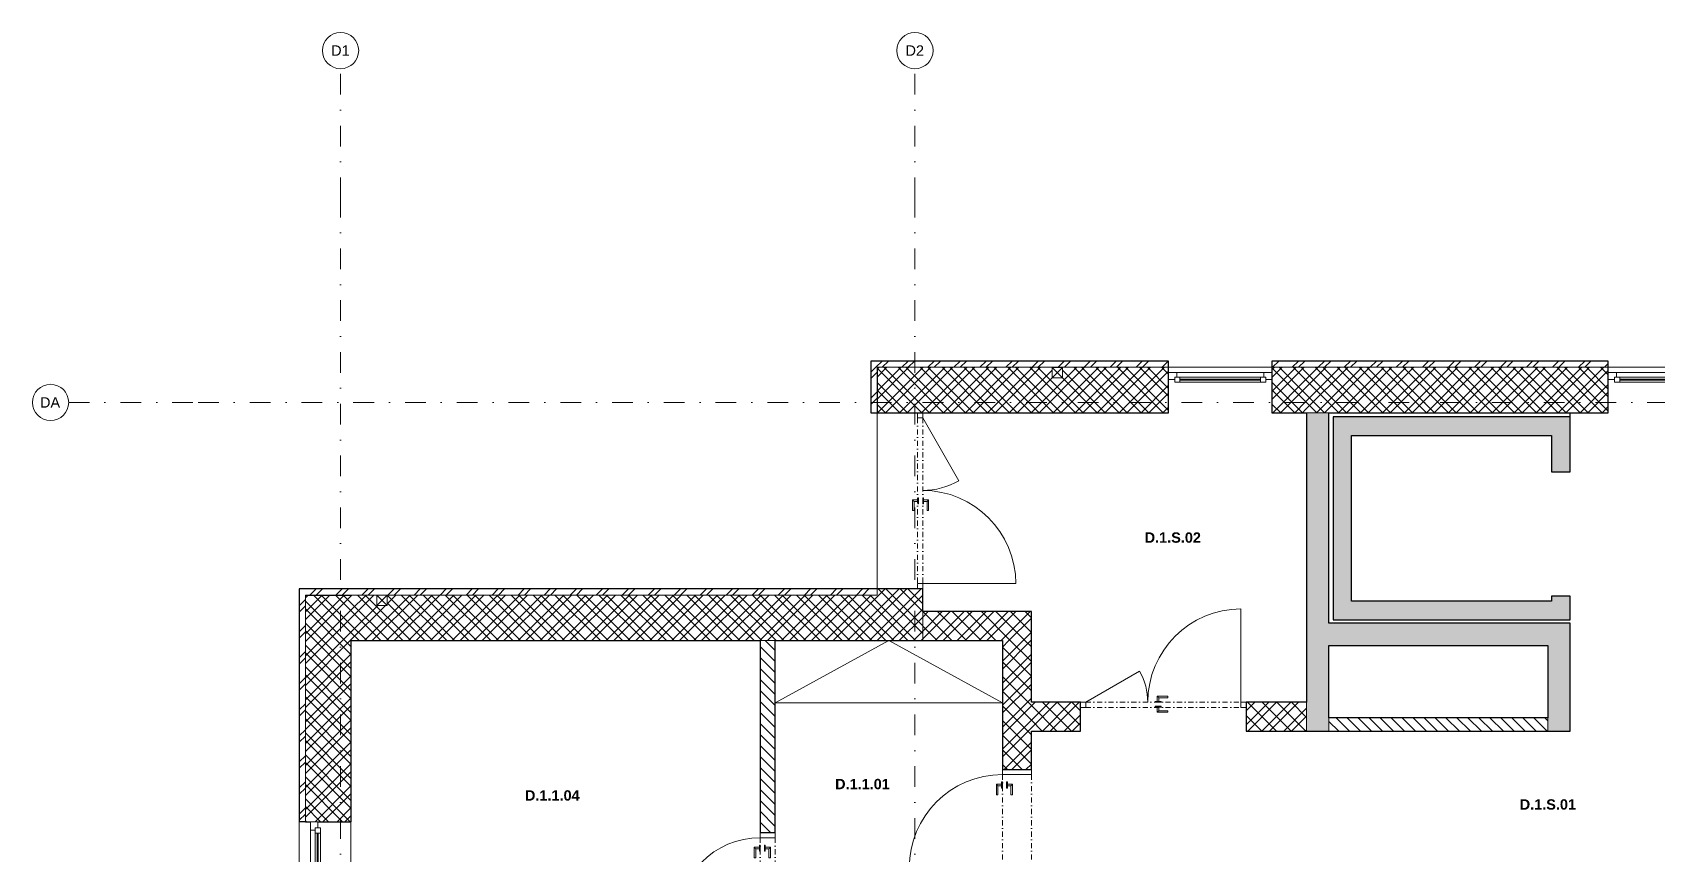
# Model space of a CAD drawing. Header units: millimetres. Extents: x -8379 to 24704, y 54514 to 72403.
# Drawn here: x -8379 to 7323, y 64464 to 72403 of the extents above; entities that cross this region are included whole.
import ezdxf

# ---------------------------------------------------------------- set-up
doc = ezdxf.new("R2010")
doc.units = ezdxf.units.MM
doc.linetypes.add('HA_DashDot_10mm-S3mm', pattern=[500, 200, -150, 0, -150])
doc.linetypes.add('HA_DashDot_2_2mm-S0_6mm', pattern=[110, 50, -30, 0, -30])
for name, color, linetype, lineweight in [('A-AREA-____-IDEN', 252, 'Continuous', 9), ('A-AREA-____-OTLN', 252, 'Continuous', 5), ('A-DOOR-____-MCUT', 252, 'HA_DashDot_2_2mm-S0_6mm', 9), ('A-DOOR-____-OTLN', 252, 'Continuous', 9), ('A-DOOR-FRAM-MCUT', 252, 'Continuous', 9), ('A-FLOR-____-OTLN', 252, 'Continuous', 9), ('A-GLAZ-____-MCUT', 252, 'Continuous', 5), ('A-GLAZ-____-OTLN', 252, 'Continuous', 5), ('A-WALL-____-MCUT', 252, 'Continuous', 25), ('A-WALL-____-OTLN', 252, 'Continuous', 9), ('A-WALL-____-PATT', 252, 'Continuous', 25), ('I-FURN-____-OTLN', 252, 'Continuous', 9), ('I-WALL-____-MCUT', 252, 'Continuous', 25), ('I-WALL-____-OTLN', 252, 'Continuous', 9), ('M-HVAC-DUCT-OTLN', 252, 'Continuous', 9), ('S-GRID-____-IDEN', 252, 'Continuous', 9), ('S-GRID-____-OTLN', 252, 'Continuous', 5)]:
    doc.layers.add(name, color=color, linetype=linetype, lineweight=lineweight)
doc.styles.add('Arial', font='arial.ttf', dxfattribs={"height": 100})
doc.styles.add('Arial_B', font='arialbd.ttf', dxfattribs={"height": 100})
pattern_1 = [(45, (0, 0), (-106.06602, 106.06602), []), (45, (75, 0), (-106.06602, 106.06602), []), (315, (0, 0), (106.06602, 106.06602), []), (315, (75, 0), (106.06602, 106.06602), [])]
pattern_2 = [(45, (0, 0), (-106.06602, 106.06602), []), (45, (75, 0), (-106.06602, 106.06602), []), (315, (0, 0), (70.71068, 70.71068), [])]
pattern_3 = [(135, (0, 0), (-53.03301, -53.03301), [])]
pattern_4 = [(45, (0, 0), (-125.7236, 125.7236), []), (45, (0, 190.5), (-125.7236, 125.7236), [])]

# ---------------------------------------------------------------- blocks, each defined once
blk = doc.blocks.new('HA_DR_Single_Swing_Solid - In_900x2100-1513784-UDL_1NP-D')
at = {"layer": 'A-DOOR-____-MCUT'}
for p, q in [((-450, 140), (450, 140)), ((-450, -140), (450, -140))]:
    blk.add_line(p, q, dxfattribs=at)
at = {"layer": 'A-DOOR-____-OTLN'}
for p, q in [((-380, -92), (-320, -92)), ((-380, -92), (-380, -100)), ((-320, -100), (-380, -100)), ((-380, -140), (-320, -140)), ((-380, -140), (-380, -148)), ((-320, -148), (-380, -148)), ((-358, -43), (-358, -92)), ((-255, -43), (-358, -43)), ((-358, -148), (-358, -198)), ((-343, -92), (-343, -58)), ((-343, -58), (-255, -58)), ((-343, -183), (-343, -148)), ((-320, -100), (-320, -92)), ((-320, -148), (-320, -140)), ((-255, -43), (-255, -58)), ((-358, -198), (-255, -198)), ((-255, -183), (-343, -183)), ((-255, -183), (-255, -198))]:
    blk.add_line(p, q, dxfattribs=at)
at = {"layer": 'A-DOOR-____-OTLN', "lineweight": 5}
blk.add_line((450, -1040), (450, -140), dxfattribs=at)
blk.add_arc((450, -140), 900, 180, 270, dxfattribs=at)
at = {"layer": 'A-DOOR-____-OTLN'}
for points in [[(-343, -58), (-343, -58), (-343, -57), (-343, -57), (-343, -57), (-344, -56), (-344, -56), (-345, -55), (-345, -55), (-346, -54), (-347, -53), (-347, -53), (-348, -52), (-348, -52), (-349, -51), (-349, -51), (-350, -50), (-350, -50), (-350, -50), (-351, -49), (-351, -49), (-352, -48), (-352, -48), (-353, -47), (-353, -47), (-354, -46), (-354, -46), (-355, -45), (-355, -45), (-356, -44), (-356, -44), (-357, -43), (-357, -43), (-357, -43), (-358, -43), (-358, -43)], [(-358, -198), (-358, -198), (-357, -197), (-357, -197), (-357, -197), (-356, -196), (-356, -196), (-355, -195), (-355, -195), (-354, -194), (-353, -193), (-353, -193), (-352, -192), (-352, -192), (-351, -191), (-351, -191), (-350, -190), (-350, -190), (-350, -190), (-349, -189), (-349, -189), (-348, -188), (-348, -188), (-347, -187), (-347, -187), (-346, -186), (-346, -186), (-345, -185), (-345, -185), (-344, -184), (-344, -184), (-343, -183), (-343, -183), (-343, -183), (-343, -183), (-343, -183)]]:
    blk.add_open_spline(points, degree=3, knots=[0, 0, 0, 0, 0.083333, 0.125, 0.166667, 0.208333, 0.229167, 0.25, 0.291667, 0.333333, 0.354167, 0.375, 0.395833, 0.416667, 0.4375, 0.458333, 0.479167, 0.5, 0.520833, 0.541667, 0.5625, 0.583333, 0.604167, 0.625, 0.645833, 0.666667, 0.6875, 0.708333, 0.75, 0.770833, 0.791667, 0.833333, 0.875, 0.916667, 1, 1, 1, 1], dxfattribs=at)
at = {"layer": 'A-DOOR-FRAM-MCUT'}
for p, q in [((-450, 140), (-500, 140)), ((-500, 140), (-500, -140)), ((-450, -140), (-450, 140)), ((500, 140), (450, 140)), ((450, 140), (450, -140)), ((500, -140), (500, 140)), ((-500, -140), (-450, -140)), ((450, -140), (500, -140))]:
    blk.add_line(p, q, dxfattribs=at)
blk = doc.blocks.new('HA_DR_Single_Swing_Solid - In_800x2100-1516474-UDL_1NP-D')
at = {"layer": 'A-DOOR-____-MCUT'}
for p, q in [((-400, 72), (400, 72)), ((-400, -73), (400, -73))]:
    blk.add_line(p, q, dxfattribs=at)
at = {"layer": 'A-DOOR-____-OTLN'}
for p, q in [((-308, 25), (-308, -25)), ((-205, 25), (-308, 25)), ((-293, -25), (-293, 10)), ((-293, 10), (-205, 10)), ((-205, 25), (-205, 10)), ((-330, -25), (-270, -25)), ((-330, -25), (-330, -33)), ((-270, -33), (-330, -33)), ((-330, -73), (-270, -73)), ((-330, -73), (-330, -81)), ((-270, -81), (-330, -81)), ((-308, -81), (-308, -130)), ((-308, -130), (-205, -130)), ((-293, -115), (-293, -81)), ((-205, -115), (-293, -115)), ((-270, -33), (-270, -25)), ((-270, -81), (-270, -73)), ((-205, -115), (-205, -130))]:
    blk.add_line(p, q, dxfattribs=at)
at = {"layer": 'A-DOOR-____-OTLN', "lineweight": 5}
blk.add_line((400, -873), (400, -73), dxfattribs=at)
blk.add_arc((400, -73), 800, 180, 270, dxfattribs=at)
at = {"layer": 'A-DOOR-____-OTLN'}
for points in [[(-293, 10), (-293, 10), (-293, 10), (-293, 11), (-293, 11), (-294, 11), (-294, 12), (-295, 12), (-295, 13), (-296, 14), (-297, 14), (-297, 15), (-298, 15), (-298, 16), (-299, 16), (-299, 17), (-300, 17), (-300, 18), (-300, 18), (-301, 18), (-301, 19), (-302, 19), (-302, 20), (-303, 20), (-303, 21), (-304, 21), (-304, 22), (-305, 22), (-305, 23), (-306, 23), (-306, 24), (-307, 24), (-307, 24), (-307, 25), (-308, 25), (-308, 25)], [(-308, -130), (-308, -130), (-307, -130), (-307, -129), (-307, -129), (-306, -129), (-306, -128), (-305, -128), (-305, -127), (-304, -126), (-303, -126), (-303, -125), (-302, -125), (-302, -124), (-301, -124), (-301, -123), (-300, -123), (-300, -122), (-300, -122), (-299, -122), (-299, -121), (-298, -121), (-298, -120), (-297, -120), (-297, -119), (-296, -119), (-296, -118), (-295, -118), (-295, -117), (-294, -117), (-294, -116), (-293, -116), (-293, -116), (-293, -115), (-293, -115), (-293, -115)]]:
    blk.add_open_spline(points, degree=3, knots=[0, 0, 0, 0, 0.083333, 0.125, 0.166667, 0.208333, 0.229167, 0.25, 0.291667, 0.333333, 0.354167, 0.375, 0.395833, 0.416667, 0.4375, 0.458333, 0.479167, 0.5, 0.520833, 0.541667, 0.5625, 0.583333, 0.604167, 0.625, 0.645833, 0.666667, 0.6875, 0.708333, 0.75, 0.770833, 0.791667, 0.833333, 0.875, 0.916667, 1, 1, 1, 1], dxfattribs=at)
at = {"layer": 'A-DOOR-FRAM-MCUT'}
for p, q in [((-400, 72), (-450, 72)), ((-450, 72), (-450, -73)), ((-400, -73), (-400, 72)), ((450, 72), (400, 72)), ((400, 72), (400, -73)), ((450, -73), (450, 72)), ((-450, -73), (-400, -73)), ((400, -73), (450, -73))]:
    blk.add_line(p, q, dxfattribs=at)
blk = doc.blocks.new('HA_WD_SinglePanel - 1000x1500-1388170-UDL_1NP-D')
at = {"layer": 'A-GLAZ-____-MCUT'}
for p, q in [((-500, 170), (-500, 100)), ((-420, 170), (-500, 170)), ((-420, 125), (-420, 170)), ((500, 170), (420, 170)), ((420, 170), (420, 125)), ((500, 100), (500, 170)), ((-500, 100), (-440, 100)), ((-440, 75), (-440, 125)), ((-440, 125), (-390, 125)), ((-390, 75), (-440, 75)), ((-390, 125), (-390, 75)), ((390, 105), (-390, 105)), ((390, 95), (-390, 95)), ((390, 75), (390, 125)), ((390, 125), (440, 125)), ((440, 75), (390, 75)), ((440, 125), (440, 75)), ((440, 100), (500, 100))]:
    blk.add_line(p, q, dxfattribs=at)
at = {"layer": 'A-GLAZ-____-OTLN'}
for p, q in [((420, 170), (-420, 170)), ((440, 125), (-440, 125)), ((-440, 75), (-440, 125)), ((-440, 75), (440, 75)), ((390, 125), (-390, 125)), ((390, 75), (-390, 75)), ((440, 125), (440, 75))]:
    blk.add_line(p, q, dxfattribs=at)
blk = doc.blocks.new('HA_WD_SinglePanel - 1000x2400-1388438-UDL_1NP-D')
at = {"layer": 'A-GLAZ-____-MCUT'}
for p, q in [((-420, 170), (-500, 170)), ((-420, 125), (-420, 170)), ((500, 170), (420, 170)), ((420, 170), (420, 125)), ((-500, 100), (-440, 100)), ((-440, 75), (-440, 125)), ((-440, 125), (-390, 125)), ((-390, 75), (-440, 75)), ((-390, 125), (-390, 75)), ((390, 105), (-390, 105)), ((390, 95), (-390, 95)), ((390, 75), (390, 125)), ((390, 125), (440, 125)), ((440, 75), (390, 75)), ((440, 125), (440, 75)), ((440, 100), (500, 100))]:
    blk.add_line(p, q, dxfattribs=at)
at = {"layer": 'A-GLAZ-____-OTLN'}
for p, q in [((420, 170), (-420, 170)), ((440, 125), (-440, 125)), ((-440, 75), (-440, 125)), ((-440, 75), (440, 75)), ((390, 125), (-390, 125)), ((390, 75), (-390, 75)), ((440, 125), (440, 75))]:
    blk.add_line(p, q, dxfattribs=at)
blk = doc.blocks.new('HA_DR_Double_Swing_Solid_wCasing - In_1600x2400_900-1507738-UDL_1NP-D')
at = {"layer": 'A-DOOR-____-MCUT'}
for p, q in [((-800, 220), (800, 220)), ((-800, 170), (800, 170))]:
    blk.add_line(p, q, dxfattribs=at)
at = {"layer": 'A-DOOR-____-OTLN', "lineweight": 5}
for p, q in [((800, 1120), (800, 220)), ((-194, 570), (-800, 220))]:
    blk.add_line(p, q, dxfattribs=at)
at = {"layer": 'A-DOOR-____-OTLN'}
for p, q in [((-30, 228), (30, 228)), ((-30, 228), (-30, 220)), ((30, 220), (-30, 220)), ((-30, 180), (30, 180)), ((-30, 180), (-30, 172)), ((30, 172), (-30, 172)), ((-8, 277), (-8, 228)), ((95, 277), (-8, 277)), ((-8, 172), (-8, 122)), ((7, 228), (7, 262)), ((7, 262), (95, 262)), ((7, 137), (7, 172)), ((30, 220), (30, 228)), ((30, 172), (30, 180)), ((95, 277), (95, 262)), ((-8, 122), (95, 122)), ((95, 137), (7, 137)), ((95, 137), (95, 122))]:
    blk.add_line(p, q, dxfattribs=at)
at = {"layer": 'A-DOOR-____-OTLN', "lineweight": 5}
for centre, radius, start, end in [((800, 220), 900, 90, 180), ((-800, 220), 700, 0, 30)]:
    blk.add_arc(centre, radius, start, end, dxfattribs=at)
at = {"layer": 'A-DOOR-____-OTLN'}
for points in [[(7, 262), (7, 262), (7, 263), (7, 263), (7, 263), (6, 264), (6, 264), (5, 265), (5, 265), (4, 266), (3, 267), (3, 267), (2, 268), (2, 268), (1, 269), (1, 269), (0, 270), (0, 270), (0, 270), (-1, 271), (-1, 271), (-2, 272), (-2, 272), (-3, 273), (-3, 273), (-4, 274), (-4, 274), (-5, 275), (-5, 275), (-6, 276), (-6, 276), (-7, 277), (-7, 277), (-7, 277), (-8, 277), (-8, 277)], [(-8, 122), (-8, 122), (-7, 123), (-7, 123), (-7, 123), (-6, 124), (-6, 124), (-5, 125), (-5, 125), (-4, 126), (-3, 127), (-3, 127), (-2, 128), (-2, 128), (-1, 129), (-1, 129), (0, 130), (0, 130), (0, 130), (1, 131), (1, 131), (2, 132), (2, 132), (3, 133), (3, 133), (4, 134), (4, 134), (5, 135), (5, 135), (6, 136), (6, 136), (7, 137), (7, 137), (7, 137), (7, 137), (7, 137)]]:
    blk.add_open_spline(points, degree=3, knots=[0, 0, 0, 0, 0.083333, 0.125, 0.166667, 0.208333, 0.229167, 0.25, 0.291667, 0.333333, 0.354167, 0.375, 0.395833, 0.416667, 0.4375, 0.458333, 0.479167, 0.5, 0.520833, 0.541667, 0.5625, 0.583333, 0.604167, 0.625, 0.645833, 0.666667, 0.6875, 0.708333, 0.75, 0.770833, 0.791667, 0.833333, 0.875, 0.916667, 1, 1, 1, 1], dxfattribs=at)
at = {"layer": 'A-DOOR-FRAM-MCUT'}
for p, q in [((-850, 170), (-850, 220)), ((-850, 220), (-800, 220)), ((-800, 170), (-850, 170)), ((-800, 220), (-800, 170)), ((800, 220), (850, 220)), ((800, 170), (800, 220)), ((850, 170), (800, 170)), ((850, 220), (850, 170))]:
    blk.add_line(p, q, dxfattribs=at)
blk = doc.blocks.new('HA_DR_Double_Swing_Solid_wCasing - In_1500x2100_900-1513916-UDL_1NP-D')
at = {"layer": 'A-DOOR-____-MCUT'}
for p, q in [((-750, 140), (750, 140)), ((-750, 90), (750, 90))]:
    blk.add_line(p, q, dxfattribs=at)
at = {"layer": 'A-DOOR-____-OTLN', "lineweight": 5}
for p, q in [((750, 1040), (750, 140)), ((-230, 440), (-750, 140))]:
    blk.add_line(p, q, dxfattribs=at)
at = {"layer": 'A-DOOR-____-OTLN'}
for p, q in [((-58, 197), (-58, 148)), ((45, 197), (-58, 197)), ((-43, 148), (-43, 182)), ((-43, 182), (45, 182)), ((45, 197), (45, 182)), ((-80, 148), (-20, 148)), ((-80, 148), (-80, 140)), ((-20, 140), (-80, 140)), ((-80, 100), (-20, 100)), ((-80, 100), (-80, 92)), ((-20, 92), (-80, 92)), ((-58, 92), (-58, 42)), ((-58, 42), (45, 42)), ((-43, 57), (-43, 92)), ((45, 57), (-43, 57)), ((-20, 140), (-20, 148)), ((-20, 92), (-20, 100)), ((45, 57), (45, 42))]:
    blk.add_line(p, q, dxfattribs=at)
at = {"layer": 'A-DOOR-____-OTLN', "lineweight": 5}
for centre, radius, start, end in [((750, 140), 900, 90, 180), ((-750, 140), 600, 0, 30)]:
    blk.add_arc(centre, radius, start, end, dxfattribs=at)
at = {"layer": 'A-DOOR-____-OTLN'}
for points in [[(-43, 182), (-43, 182), (-43, 183), (-43, 183), (-43, 183), (-44, 184), (-44, 184), (-45, 185), (-45, 185), (-46, 186), (-47, 187), (-47, 187), (-48, 188), (-48, 188), (-49, 189), (-49, 189), (-50, 190), (-50, 190), (-50, 190), (-51, 191), (-51, 191), (-52, 192), (-52, 192), (-53, 193), (-53, 193), (-54, 194), (-54, 194), (-55, 195), (-55, 195), (-56, 196), (-56, 196), (-57, 197), (-57, 197), (-57, 197), (-58, 197), (-58, 197)], [(-58, 42), (-58, 42), (-57, 43), (-57, 43), (-57, 43), (-56, 44), (-56, 44), (-55, 45), (-55, 45), (-54, 46), (-53, 47), (-53, 47), (-52, 48), (-52, 48), (-51, 49), (-51, 49), (-50, 50), (-50, 50), (-50, 50), (-49, 51), (-49, 51), (-48, 52), (-48, 52), (-47, 53), (-47, 53), (-46, 54), (-46, 54), (-45, 55), (-45, 55), (-44, 56), (-44, 56), (-43, 57), (-43, 57), (-43, 57), (-43, 57), (-43, 57)]]:
    blk.add_open_spline(points, degree=3, knots=[0, 0, 0, 0, 0.083333, 0.125, 0.166667, 0.208333, 0.229167, 0.25, 0.291667, 0.333333, 0.354167, 0.375, 0.395833, 0.416667, 0.4375, 0.458333, 0.479167, 0.5, 0.520833, 0.541667, 0.5625, 0.583333, 0.604167, 0.625, 0.645833, 0.666667, 0.6875, 0.708333, 0.75, 0.770833, 0.791667, 0.833333, 0.875, 0.916667, 1, 1, 1, 1], dxfattribs=at)
at = {"layer": 'A-DOOR-FRAM-MCUT'}
for p, q in [((-800, 90), (-800, 140)), ((-800, 140), (-750, 140)), ((-750, 90), (-800, 90)), ((-750, 140), (-750, 90)), ((750, 140), (800, 140)), ((750, 90), (750, 140)), ((800, 90), (750, 90)), ((800, 140), (800, 90))]:
    blk.add_line(p, q, dxfattribs=at)
blk = doc.blocks.new('NAB_Šatní_skříň_ADNS - 600x2000xšířka-1513808-UDL_1NP-D')
at = {"layer": 'I-FURN-____-OTLN'}
for p, q in [((0, 600), (1097.5, 0)), ((2195, 600), (0, 600)), ((1097.5, 0), (2195, 600))]:
    blk.add_line(p, q, dxfattribs=at)
blk = doc.blocks.new('Grid - Radius 3_5mm-353793-UDL_1NP-D')
at = {"layer": 'S-GRID-____-IDEN'}
blk.add_circle((0, 0), 3.5, dxfattribs=at)

msp = doc.modelspace()

# ---------------------------------------------------------------- hatches: boundary and pattern name
at = {"layer": 'A-WALL-____-PATT', "lineweight": 5}
h = msp.add_hatch(dxfattribs=at)
h.set_pattern_fill('FP_4', color=256, style=0, pattern_type=2)
h.set_pattern_definition(pattern_4)
h.paths.add_polyline_path([(9363, 69170), (12923, 69170), (12923, 69230), (7848, 69230), (7848, 69170), (8632, 69170)])
h.paths.add_polyline_path([(-217, 69170), (2598, 69170), (2598, 69230), (-277, 69230), (-277, 69170)])
h.paths.add_polyline_path([(6708, 69170), (6848, 69170), (6848, 69230), (3598, 69230), (3598, 69170), (4785, 69170)])
h.paths.add_polyline_path([(13923, 69170), (15298, 69170), (15298, 69230), (13923, 69230)])
h.paths.add_polyline_path([(18798, 69170), (22298, 69170), (22298, 69230), (18798, 69230)])
h.paths.add_polyline_path([(17798, 69170), (17798, 69230), (16298, 69230), (16298, 69170), (16327, 69170)])
h = msp.add_hatch(dxfattribs=at)
h.set_pattern_fill('FP_4', color=256, style=0, pattern_type=2)
h.set_pattern_definition(pattern_4)
h.paths.add_polyline_path([(-277, 68730), (-217, 68730), (-217, 69170), (-277, 69170)])
h = msp.add_hatch(dxfattribs=at)
h.set_pattern_fill('FP_1', color=256, style=0, pattern_type=2)
h.set_pattern_definition(pattern_1)
h.paths.add_polyline_path([(3598, 68730), (3923, 68730), (3923, 69170), (3598, 69170)])
h.paths.add_polyline_path([(-217, 68730), (2598, 68730), (2598, 69170), (-217, 69170)])
h.paths.add_polyline_path([(1473, 69067), (1473, 69167), (1573, 69167), (1573, 69067)])
h = msp.add_hatch(dxfattribs=at)
h.set_pattern_fill('FP_1', color=256, style=0, pattern_type=2)
h.set_pattern_definition(pattern_1)
h.paths.add_polyline_path([(6848, 68730), (6848, 69170), (3923, 69170), (3923, 68730), (6708, 68730)])
h.paths.add_polyline_path([(8632, 68730), (9363, 68730), (9363, 69170), (7848, 69170), (7848, 68730)])
at = {"layer": 'A-WALL-____-PATT', "lineweight": 9}
for points in [[(3933, 65655), (4148, 65655), (4148, 68730), (3933, 68730), (3933, 65935)], [(4368, 66910), (4368, 68690), (4188, 68690), (4188, 66910)], [(4785, 68510), (6298, 68510), (6298, 68690), (4368, 68690), (4368, 68510)], [(4188, 66730), (6298, 66730), (6298, 66910), (4188, 66910)], [(4148, 66482), (6263, 66482), (6263, 66697), (4148, 66697)], [(6263, 65655), (6478, 65655), (6478, 66697), (6263, 66697), (6263, 65785)]]:
    msp.add_hatch(color=256, dxfattribs=at).paths.add_polyline_path(points)
h = msp.add_hatch(color=256, dxfattribs=at)
h.paths.add_polyline_path([(6478, 66730), (6478, 66960), (6298, 66960), (6298, 66730)])
h.paths.add_polyline_path([(6478, 68160), (6478, 68690), (6298, 68690), (6298, 68160)])
at = {"layer": 'A-WALL-____-PATT', "lineweight": 5}
h = msp.add_hatch(dxfattribs=at)
h.set_pattern_fill('FP_4', color=256, style=0, pattern_type=2)
h.set_pattern_definition(pattern_4)
h.paths.add_polyline_path([(-5802, 56840), (-5742, 56840), (-5742, 58405), (-5802, 58405)])
h.paths.add_polyline_path([(-5802, 59405), (-5742, 59405), (-5742, 60978), (-5802, 60978), (-5802, 59751)])
h.paths.add_polyline_path([(-5742, 61701), (-5742, 63780), (-5802, 63780), (-5802, 61701)])
h.paths.add_polyline_path([(-5802, 64780), (-5742, 64780), (-5742, 67030), (-5802, 67030)])
h = msp.add_hatch(dxfattribs=at)
h.set_pattern_fill('FP_4', color=256, style=0, pattern_type=2)
h.set_pattern_definition(pattern_4)
h.paths.add_polyline_path([(-987, 66970), (-217, 66970), (-217, 67030), (-5742, 67030), (-5742, 66970), (-2910, 66970)])
h = msp.add_hatch(dxfattribs=at)
h.set_pattern_fill('FP_1', color=256, style=0, pattern_type=2)
h.set_pattern_definition(pattern_1)
h.paths.add_polyline_path([(-5302, 57280), (-5302, 58405), (-5742, 58405), (-5742, 57280)])
h.paths.add_polyline_path([(-5302, 59405), (-5302, 60978), (-5742, 60978), (-5742, 59405)])
h.paths.add_polyline_path([(-5302, 61701), (-5302, 63780), (-5742, 63780), (-5742, 61701)])
h.paths.add_polyline_path([(-5742, 64780), (-5302, 64780), (-5302, 66970), (-5742, 66970), (-5742, 64847)])
h = msp.add_hatch(dxfattribs=at)
h.set_pattern_fill('FP_1', color=256, style=0, pattern_type=2)
h.set_pattern_definition(pattern_1)
h.paths.add_polyline_path([(-987, 66530), (-217, 66530), (-217, 66970), (-4952, 66970), (-4952, 66870), (-5052, 66870), (-5052, 66970), (-5302, 66970), (-5302, 66530), (-1202, 66530)])
h = msp.add_hatch(dxfattribs=at)
h.set_pattern_fill('FP_1', color=256, style=0, pattern_type=2)
h.set_pattern_definition(pattern_1)
h.paths.add_polyline_path([(-217, 66530), (223, 66530), (223, 67030), (-217, 67030), (-217, 66970)])
h = msp.add_hatch(dxfattribs=at)
h.set_pattern_fill('FP_2', color=256, style=0, pattern_type=2)
h.set_pattern_definition(pattern_2)
h.paths.add_polyline_path([(1273, 66530), (1273, 66810), (223, 66810), (223, 66530), (993, 66530)])
h = msp.add_hatch(dxfattribs=at)
h.set_pattern_fill('FP_3', color=256, style=0, pattern_type=2)
h.set_pattern_definition(pattern_3)
h.paths.add_polyline_path([(-1347, 63530), (-1202, 63530), (-1202, 63775), (-1347, 63775), (-1347, 63675)])
h.paths.add_polyline_path([(-1347, 64675), (-1202, 64675), (-1202, 66530), (-1347, 66530), (-1347, 64715)])
h = msp.add_hatch(dxfattribs=at)
h.set_pattern_fill('FP_2', color=256, style=0, pattern_type=2)
h.set_pattern_definition(pattern_2)
h.paths.add_polyline_path([(1273, 64185), (1273, 64285), (993, 64285), (993, 64185)])
h.paths.add_polyline_path([(993, 65285), (1273, 65285), (1273, 66530), (993, 66530), (993, 66369)])
h = msp.add_hatch(dxfattribs=at)
h.set_pattern_fill('FP_2', color=256, style=0, pattern_type=2)
h.set_pattern_definition(pattern_2)
h.paths.add_polyline_path([(1273, 65655), (1748, 65655), (1748, 65935), (1273, 65935)])
h.paths.add_polyline_path([(3348, 65655), (3933, 65655), (3933, 65935), (3348, 65935)])
h = msp.add_hatch(dxfattribs=at)
h.set_pattern_fill('FP_3', color=256, style=0, pattern_type=2)
h.set_pattern_definition(pattern_3)
h.paths.add_polyline_path([(4785, 65655), (6263, 65655), (6263, 65785), (4148, 65785), (4148, 65655)])

# ---------------------------------------------------------------- linework, layer by layer
at = {"layer": 'A-AREA-____-OTLN', "lineweight": 25}
msp.add_line((6478, 68690), (6478, 68730), dxfattribs=at)
at = {"layer": 'A-FLOR-____-OTLN'}
for p, q in [((3598, 69170), (2598, 69170)), ((7848, 69170), (6848, 69170)), ((-217, 68730), (-217, 67030))]:
    msp.add_line(p, q, dxfattribs=at)
at = {"layer": 'A-WALL-____-MCUT'}
for p, q in [((-217, 69170), (-217, 68730)), ((2598, 68730), (2598, 69170)), ((3598, 69170), (3598, 68730)), ((6848, 68730), (6848, 69170)), ((-217, 68730), (2598, 68730)), ((3598, 68730), (3933, 68730)), ((4148, 68730), (6848, 68730)), ((-5742, 66970), (-5302, 66970)), ((223, 67030), (-217, 67030)), ((223, 66810), (223, 67030)), ((-5302, 66530), (-5302, 64780)), ((-5302, 66530), (-1347, 66530)), ((-1202, 66530), (223, 66530)), ((-5742, 64780), (-5692, 64780)), ((-5622, 64780), (-5302, 64780))]:
    msp.add_line(p, q, dxfattribs=at)
at = {"layer": 'A-WALL-____-MCUT', "lineweight": 9}
for p, q in [((2598, 69170), (-217, 69170)), ((6848, 69170), (3598, 69170)), ((4148, 68730), (3933, 68730)), ((-5742, 66970), (-5742, 64780)), ((-5052, 66970), (-5302, 66970)), ((-217, 66970), (-4952, 66970)), ((-217, 66970), (-217, 67030)), ((223, 66810), (223, 66530)), ((-1347, 66530), (-1202, 66530)), ((3933, 65655), (3933, 65935)), ((4148, 65785), (4148, 65655)), ((6263, 65655), (6263, 65785))]:
    msp.add_line(p, q, dxfattribs=at)
at = {"layer": 'A-WALL-____-OTLN'}
msp.add_line((-5302, 64780), (-5302, 63780), dxfattribs=at)
at = {"layer": 'I-WALL-____-MCUT'}
for p, q in [((2598, 69230), (-277, 69230)), ((-277, 69230), (-277, 68730)), ((2598, 69170), (2598, 69230)), ((6848, 69230), (3598, 69230)), ((3598, 69230), (3598, 69170)), ((6848, 69170), (6848, 69230)), ((-277, 68730), (-217, 68730)), ((3933, 68730), (3933, 65935)), ((4148, 66697), (4148, 68730)), ((4188, 68690), (4188, 66730)), ((6478, 68690), (4188, 68690)), ((6478, 68160), (6478, 68690)), ((4368, 66910), (4368, 68510)), ((4368, 68510), (6298, 68510)), ((6298, 68510), (6298, 68160)), ((6298, 68160), (6478, 68160)), ((-5802, 67030), (-5802, 64780)), ((-217, 67030), (-5802, 67030)), ((6298, 66910), (4368, 66910)), ((6298, 66960), (6298, 66910)), ((6478, 66960), (6298, 66960)), ((6478, 66730), (6478, 66960)), ((1273, 66810), (223, 66810)), ((1273, 65935), (1273, 66810)), ((6478, 66697), (4148, 66697)), ((4188, 66730), (6478, 66730)), ((6478, 65655), (6478, 66697)), ((-1347, 66530), (-1347, 64675)), ((-1202, 64675), (-1202, 66530)), ((223, 66530), (993, 66530)), ((993, 66530), (993, 65285)), ((4148, 66482), (6263, 66482)), ((4148, 65785), (4148, 66482)), ((6263, 66482), (6263, 65785)), ((1748, 65935), (1273, 65935)), ((1748, 65655), (1748, 65935)), ((3933, 65935), (3348, 65935)), ((3348, 65935), (3348, 65655)), ((1273, 65285), (1273, 65655)), ((1273, 65655), (1748, 65655)), ((3348, 65655), (6478, 65655)), ((6263, 65785), (4148, 65785)), ((993, 65285), (1273, 65285)), ((-5742, 64780), (-5802, 64780)), ((-1347, 64675), (-1202, 64675))]:
    msp.add_line(p, q, dxfattribs=at)
at = {"layer": 'I-WALL-____-OTLN'}
msp.add_line((-5802, 63780), (-5802, 64780), dxfattribs=at)
at = {"layer": 'M-HVAC-DUCT-OTLN', "lineweight": 5}
for p, q in [((1473, 69167), (1573, 69067)), ((1473, 69067), (1573, 69167)), ((1473, 69167), (1573, 69167)), ((1473, 69067), (1473, 69167)), ((1573, 69167), (1573, 69067)), ((1573, 69067), (1473, 69067)), ((-5052, 66970), (-4952, 66870)), ((-5052, 66870), (-4952, 66970)), ((-5052, 66970), (-4952, 66970)), ((-5052, 66870), (-5052, 66970)), ((-4952, 66970), (-4952, 66870)), ((-4952, 66870), (-5052, 66870))]:
    msp.add_line(p, q, dxfattribs=at)
at = {"layer": 'S-GRID-____-OTLN', "linetype": 'HA_DashDot_10mm-S3mm', "lineweight": 9}
for p, q in [((-5402, 70803), (-5402, 72053)), ((148, 70803), (148, 72053)), ((-5402, 56114), (-5402, 70803)), ((148, 56114), (148, 70803)), ((-8029, 68830), (-6779, 68830)), ((-6779, 68830), (23104, 68830))]:
    msp.add_line(p, q, dxfattribs=at)

# ---------------------------------------------------------------- block references
at = {"layer": 'A-DOOR-____-OTLN'}
for name, p, rotation in [('HA_DR_Double_Swing_Solid_wCasing - In_1600x2400_900-1507738-UDL_1NP-D', (3, 67880), 270), ('HA_DR_Single_Swing_Solid - In_900x2100-1513784-UDL_1NP-D', (1133, 64785), 270.0000000000007), ('HA_DR_Single_Swing_Solid - In_800x2100-1516474-UDL_1NP-D', (-1274, 64225), 270)]:
    msp.add_blockref(name, p, dxfattribs=dict(at, rotation=rotation))
msp.add_blockref('HA_DR_Double_Swing_Solid_wCasing - In_1500x2100_900-1513916-UDL_1NP-D', (2548, 65795), dxfattribs=at)
at = {"layer": 'A-GLAZ-____-OTLN'}
for p in [(3098, 68950), (7348, 68950)]:
    msp.add_blockref('HA_WD_SinglePanel - 1000x2400-1388438-UDL_1NP-D', p, dxfattribs=at)
at = {"layer": 'A-GLAZ-____-OTLN', "rotation": 90.00000000000001}
msp.add_blockref('HA_WD_SinglePanel - 1000x1500-1388170-UDL_1NP-D', (-5522, 64280), dxfattribs=at)
at = {"layer": 'I-FURN-____-OTLN', "rotation": 180}
msp.add_blockref('NAB_Šatní_skříň_ADNS - 600x2000xšířka-1513808-UDL_1NP-D', (993, 66530), dxfattribs=at)
at = {"layer": 'S-GRID-____-IDEN', "xscale": 49.99999999999998, "yscale": 49.99999999999998, "zscale": 49.99999999999998}
for p in [(-5402, 72228), (148, 72228)]:
    msp.add_blockref('Grid - Radius 3_5mm-353793-UDL_1NP-D', p, dxfattribs=at)
at = {"layer": 'S-GRID-____-IDEN', "xscale": 49.99999999999998, "yscale": 49.99999999999998, "zscale": 49.99999999999998, "rotation": 269.9999999999996}
msp.add_blockref('Grid - Radius 3_5mm-353793-UDL_1NP-D', (-8204, 68830), dxfattribs=at)

# ---------------------------------------------------------------- texts
at = {"layer": 'A-AREA-____-IDEN', "lineweight": 5, "char_height": 100, "attachment_point": 1, "style": 'Arial_B'}
for s, insert, width in [('D.1.S.02', (2368, 67575), 673.42), ('D.1.1.01', (-623, 65194), 653.38), ('D.1.1.04', (-3620, 65084), 653.38), ('D.1.S.01', (5992, 64997), 673.42)]:
    msp.add_mtext(s, dxfattribs=dict(at, insert=insert, width=width))
at = {"layer": 'S-GRID-____-IDEN', "lineweight": 5, "char_height": 100, "attachment_point": 1, "style": 'Arial'}
for s, insert, width in [('D1', (-5493, 72279), 220.46), ('D2', (57, 72279), 220.46), ('DA', (-8306, 68880), 240.51)]:
    msp.add_mtext(s, dxfattribs=dict(at, insert=insert, width=width))

doc.saveas('drawing.dxf')
